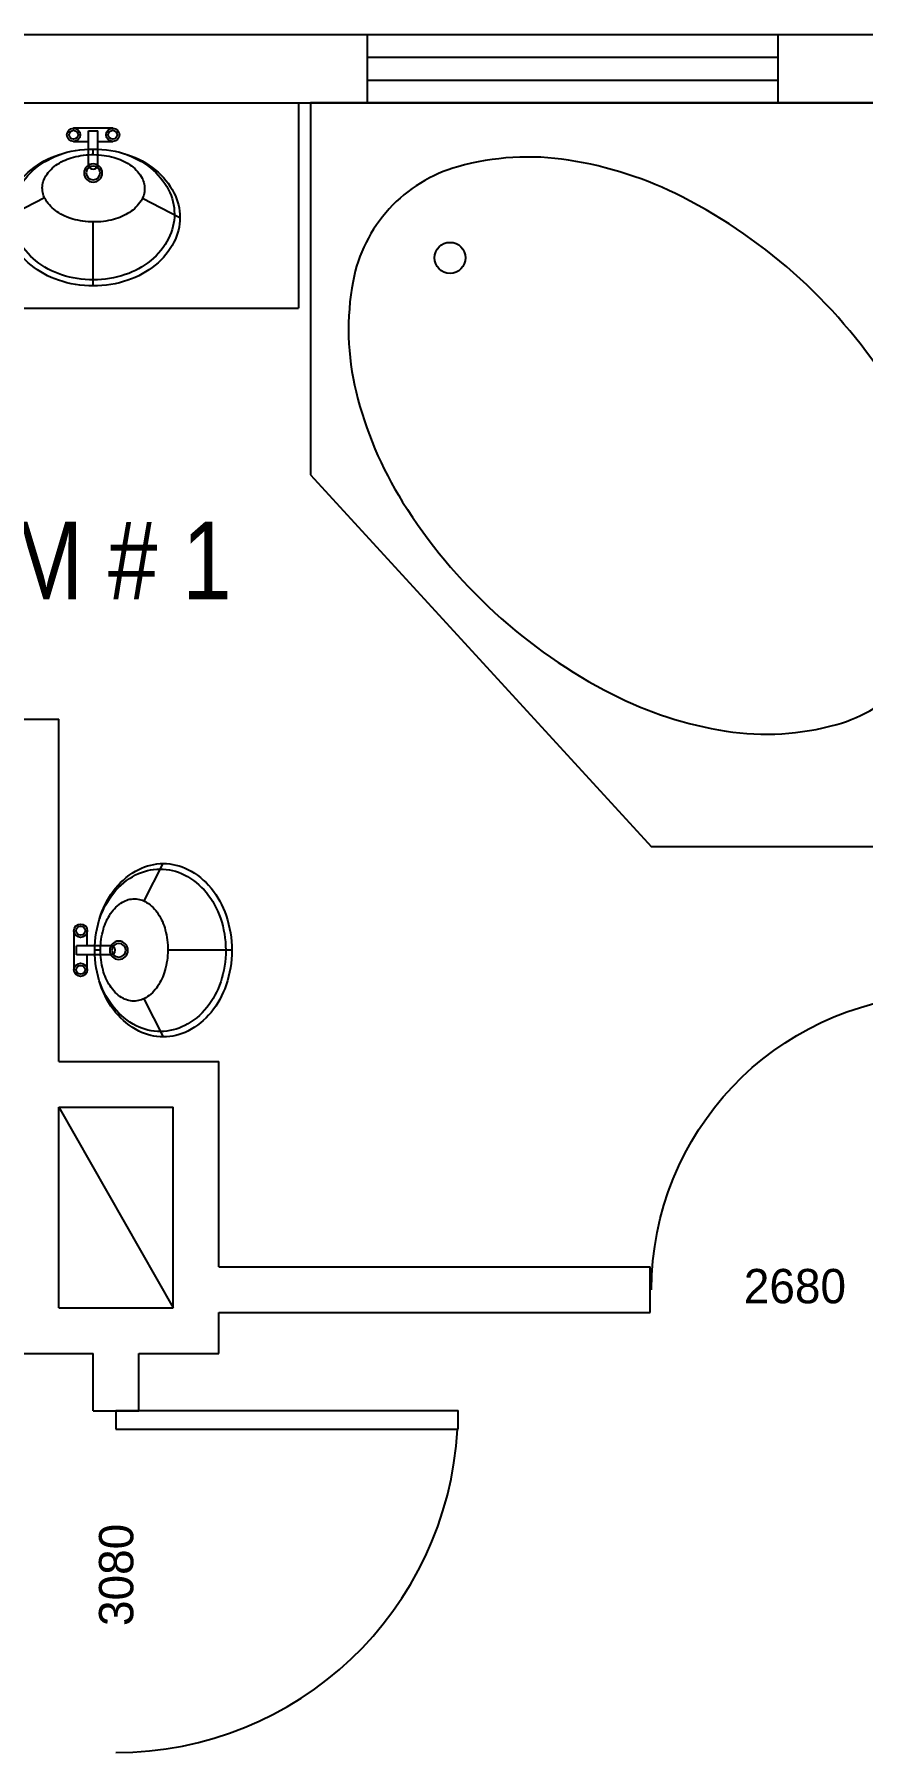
# Model space of a CAD drawing. Header units: inches. Extents: x -1842 to 12195, y -2228 to 2193.
# Drawn here: x 2306.8 to 2379.4, y 1007.2 to 1157.8 of the extents above; entities that cross this region are included whole.
import ezdxf
from ezdxf.enums import TextEntityAlignment as Align

# ---------------------------------------------------------------- set-up
doc = ezdxf.new("R2010")
doc.units = ezdxf.units.IN
doc.header["$LTSCALE"] = 6
doc.header["$MEASUREMENT"] = 0
for name, color, linetype in [('CABS', 23, 'Continuous'), ('Title Block', 7, 'Continuous'), ('TITLES', 3, 'Continuous'), ('TXT', 4, 'Continuous'), ('windows', 4, 'Continuous')]:
    doc.layers.add(name, color=color, linetype=linetype)
doc.styles.add('HS-DESIGN-TTLB', font='GOTHIC.TTF')
doc.styles.get("Standard").update_dxf_attribs({"font": 'ARIALN.TTF'})

# ---------------------------------------------------------------- blocks, each defined once
blk = doc.blocks.new('A$C5D6C675C')
for p, q in [((0, 1.1), (1.2, 1.1)), ((0, 1.1), (0, 0)), ((1.2, 1.1), (1.2, 0.55)), ((0.6, 0), (1.2, 0.55)), ((0, 0), (0.6, 0))]:
    blk.add_line(p, q)
blk.add_lwpolyline([(0.1712, 0.1268, 0.139889), (0.2876, 0.0686, 0.107118), (0.4663, 0.0735, 0.079812), (0.6439, 0.1486, 0.067459), (0.8218, 0.2967, 0.067459), (0.9539, 0.4868, 0.079812), (1.0133, 0.6702, 0.107118), (1.0027, 0.8487, 0.139889), (0.9345, 0.9596, 0.139889), (0.8181, 1.0178, 0.107118), (0.6394, 1.0129, 0.079812), (0.4618, 0.9378, 0.067459), (0.2839, 0.7897, 0.067459), (0.1518, 0.5996, 0.079812), (0.0924, 0.4162, 0.107118), (0.103, 0.2377, 0.139889)], format="xyb", close=True)
blk.add_circle((0.25, 0.225), 0.025)
blk = doc.blocks.new('P0470039')
at = {"linetype": 'Continuous'}
for p, q in [((0, -0.61339), (0, 0)), ((-5.396179, -5.394092), (-9.5, -7.5)), ((5.322319, -5.35619), (9.5, -7.5)), ((0, -15), (0, -7.994521))]:
    blk.add_line(p, q, dxfattribs=at)
for points in [[(9.5, -7.5, 0.118506), (8.852327, -4.805722, 0.104654), (6.80398, -2.274646, 0.089615), (3.801003, -0.621924, 0.08127), (0, 0, 0.08127), (-3.801003, -0.621924, 0.089615), (-6.80398, -2.274646, 0.104654), (-8.852327, -4.805722, 0.118506), (-9.5, -7.5, 0.118506), (-8.852327, -10.194278, 0.104654), (-6.80398, -12.725354, 0.089615), (-3.801003, -14.378076, 0.08127), (0, -15, 0.08127), (3.801003, -14.378076, 0.089615), (6.80398, -12.725354, 0.104654), (8.852327, -10.194278, 0.118506)], [(0, -7.994521, 0.066698), (2.228047, -7.675818, 0.0792), (3.951416, -6.878456, 0.107151), (5.1993, -5.580919, 0.14125), (5.56895, -4.25438, 0.14125), (5.175802, -2.934614, 0.107151), (3.905073, -1.659441, 0.0792), (2.167817, -0.892807, 0.066698), (-0.065538, -0.613719, 0.066698), (-2.293584, -0.932422, 0.0792), (-4.016953, -1.729784, 0.107151), (-5.264838, -3.027321, 0.14125), (-5.634488, -4.35386, 0.14125), (-5.24134, -5.673626, 0.107151), (-3.970611, -6.948799, 0.0792), (-2.233355, -7.715433, 0.066698)]]:
    blk.add_lwpolyline(points, format="xyb", close=True, dxfattribs=at)
for radius in [1, 0.75]:
    blk.add_circle((0, -2.625), radius, dxfattribs=at)
for centre, radius, start, end in [((-0.632896, -9.107886), 9.026467, 108.265523, 128.679582), ((0.618746, -9.112425), 9.026467, 50.904831, 71.31889), ((-1.589253, -7.913284), 7.496208, 128.679582, 152.608443), ((1.583743, -7.924791), 7.496208, 26.975969, 50.904831), ((-3.065811, -7.148185), 5.833199, 152.608443, 179.792206), ((3.065811, -7.170423), 5.833199, 359.792206, 26.975969), ((-3.065811, -7.148185), 5.833199, 179.792206, 206.975969), ((3.065811, -7.170423), 5.833199, 332.608443, 359.792206), ((-1.583743, -6.393816), 7.496208, 206.975969, 230.904831), ((1.589253, -6.405324), 7.496208, 308.679582, 332.608443), ((-0.618746, -5.206183), 9.026467, 230.904831, 251.31889), ((0.632896, -5.210722), 9.026467, 288.265523, 308.679582), ((0.013869, -3.335173), 11.001532, 251.31889, 269.792206), ((0.013869, -3.335173), 11.001532, 269.792206, 288.265523)]:
    blk.add_arc(centre, radius, start, end, dxfattribs=at)
for tag, flags, p in [('ASCATNO', 1, (0, -2.25)), ('ASID', 3, (0, -1.5)), ('ASCOLOR', 1, (0, -3.75)), ('ASNAME', 1, (0, -3))]:
    blk.add_attdef(tag, text='', height=0.5, dxfattribs=dict(flags=flags)).set_placement(p, align=Align.CENTER)
blk = doc.blocks.new('door')
at = {"layer": 'windows'}
for p, q in [((9950.29, 7178.88), (9948.56, 7178.88)), ((9948.56, 7178.88), (9948.56, 7146.97)), ((9950.29, 7178.88), (9948.56, 7178.88)), ((9950.29, 7178.88), (9950.29, 7146.97)), ((9948.56, 7146.97), (9950.29, 7146.97))]:
    blk.add_line(p, q, dxfattribs=at)
blk.add_arc((9950.29, 7178.88), 31.9, 180, 266.8995, dxfattribs=at)

msp = doc.modelspace()

# ---------------------------------------------------------------- linework, layer by layer
at = {"layer": 'CABS'}
for p, q in [((2329.9554296, 1151.796174), (2329.9554296, 1133.796174)), ((2313.6711551, 1149.5789135), (2310.239704, 1149.5789135)), ((2313.6711551, 1149.5789135), (2310.239704, 1149.5789135)), ((2311.5558296, 1146.3751559), (2311.5558296, 1149.3548867)), ((2311.5558296, 1149.3548867), (2312.3550296, 1149.3548867)), ((2311.5558296, 1146.3751559), (2311.5558296, 1149.3548867)), ((2311.5558296, 1146.3751559), (2311.5558296, 1149.3548867)), ((2311.5558296, 1146.3751559), (2311.5558296, 1149.3548867)), ((2311.5558296, 1149.3548867), (2312.3550296, 1149.3548867)), ((2311.5558296, 1146.3751559), (2311.5558296, 1149.3548867)), ((2311.5558296, 1146.3751559), (2311.5558296, 1149.3548867)), ((2312.3550296, 1146.3751559), (2312.3550296, 1149.3548867)), ((2312.3550296, 1146.3751559), (2312.3550296, 1149.3548867)), ((2312.3550296, 1146.3751559), (2312.3550296, 1149.3548867)), ((2312.3550296, 1146.3751559), (2312.3550296, 1149.3548867)), ((2312.3550296, 1146.3751559), (2312.3550296, 1149.3548867)), ((2312.3550296, 1146.3751559), (2312.3550296, 1149.3548867)), ((2310.239704, 1148.411239), (2311.5558296, 1148.411239)), ((2310.239704, 1148.411239), (2311.5558296, 1148.411239)), ((2312.3550296, 1148.411239), (2313.6711551, 1148.411239)), ((2312.3550296, 1148.411239), (2313.6711551, 1148.411239)), ((2293.9554296, 1133.796174), (2329.9554296, 1133.796174)), ((2310.2748115, 1079.2571167), (2310.2748115, 1075.8256656)), ((2310.2748115, 1079.2571167), (2310.2748115, 1075.8256656)), ((2311.442486, 1077.9409911), (2311.442486, 1079.2571167)), ((2311.442486, 1077.9409911), (2311.442486, 1079.2571167)), ((2313.4785691, 1077.9409911), (2310.4988383, 1077.9409911)), ((2310.4988383, 1077.1417911), (2310.4988383, 1077.9409911)), ((2313.4785691, 1077.9409911), (2310.4988383, 1077.9409911)), ((2313.4785691, 1077.9409911), (2310.4988383, 1077.9409911)), ((2313.4785691, 1077.9409911), (2310.4988383, 1077.9409911)), ((2310.4988383, 1077.1417911), (2310.4988383, 1077.9409911)), ((2313.4785691, 1077.9409911), (2310.4988383, 1077.9409911)), ((2313.4785691, 1077.9409911), (2310.4988383, 1077.9409911)), ((2313.4785691, 1077.1417911), (2310.4988383, 1077.1417911)), ((2313.4785691, 1077.1417911), (2310.4988383, 1077.1417911)), ((2313.4785691, 1077.1417911), (2310.4988383, 1077.1417911)), ((2313.4785691, 1077.1417911), (2310.4988383, 1077.1417911)), ((2313.4785691, 1077.1417911), (2310.4988383, 1077.1417911)), ((2313.4785691, 1077.1417911), (2310.4988383, 1077.1417911)), ((2311.442486, 1075.8256656), (2311.442486, 1077.1417911)), ((2311.442486, 1075.8256656), (2311.442486, 1077.1417911))]:
    msp.add_line(p, q, dxfattribs=at)
for centre, radius in [((2310.239704, 1148.9950762), 0.5838373), ((2310.239704, 1148.9950762), 0.5838373), ((2310.239704, 1148.9950762), 0.3925094), ((2310.239704, 1148.9950762), 0.3925094), ((2313.6711551, 1148.9950762), 0.5838373), ((2313.6711551, 1148.9950762), 0.5838373), ((2313.6711551, 1148.9950762), 0.3925094), ((2313.6711551, 1148.9950762), 0.3925094), ((2310.8586488, 1079.2571167), 0.5838373), ((2310.8586488, 1079.2571167), 0.5838373), ((2310.8586488, 1079.2571167), 0.3925094), ((2310.8586488, 1079.2571167), 0.3925094), ((2310.8586488, 1075.8256656), 0.5838373), ((2310.8586488, 1075.8256656), 0.5838373), ((2310.8586488, 1075.8256656), 0.3925094), ((2310.8586488, 1075.8256656), 0.3925094)]:
    msp.add_circle(centre, radius, dxfattribs=at)
for centre, start, end in [((2311.9554296, 1146.3751559), 180, 0), ((2311.9554296, 1146.3751559), 180, 0), ((2311.9554296, 1146.3751559), 180, 0), ((2311.9554296, 1146.3751559), 180, 0), ((2311.9554296, 1146.3751559), 180, 0), ((2311.9554296, 1146.3751559), 180, 0), ((2313.4785691, 1077.5413911), 270, 90), ((2313.4785691, 1077.5413911), 270, 90), ((2313.4785691, 1077.5413911), 270, 90), ((2313.4785691, 1077.5413911), 270, 90), ((2313.4785691, 1077.5413911), 270, 90), ((2313.4785691, 1077.5413911), 270, 90)]:
    msp.add_arc(centre, 0.3996, start, end, dxfattribs=at)
at = {"layer": 'Title Block'}
for p, q in [((2043.9554296, 1157.796174), (2338.9554296, 1157.796174)), ((2335.9554296, 1157.796174), (2335.9554296, 1151.796174)), ((2338.9554296, 1157.796174), (2394.7554296, 1157.796174)), ((2350.9554296, 1157.796174), (2354.9554296, 1157.796174)), ((2371.9554296, 1157.796174), (2371.9554296, 1151.796174)), ((2049.9554296, 1151.796174), (2338.9554296, 1151.796174)), ((2338.9554296, 1151.796174), (2394.7554296, 1151.796174)), ((2207.9554296, 1097.796174), (2308.9554296, 1097.796174)), ((2308.9554296, 1067.796174), (2308.9554296, 1097.796174)), ((2308.9554296, 1067.796174), (2322.9554296, 1067.796174)), ((2322.9554296, 1049.796174), (2322.9554296, 1067.796174)), ((2308.9554296, 1063.796174), (2318.9554296, 1063.796174)), ((2308.9554296, 1046.196174), (2308.9554296, 1063.796174)), ((2308.9554296, 1063.796174), (2318.9554296, 1046.196174)), ((2318.9554296, 1046.196174), (2318.9554296, 1063.796174)), ((2322.9554296, 1049.796174), (2360.7554296, 1049.796174)), ((2360.7554296, 1045.796174), (2360.7554296, 1049.796174)), ((2308.9554296, 1046.196174), (2318.9554296, 1046.196174)), ((2322.9554296, 1045.796174), (2360.7554296, 1045.796174)), ((2322.9554296, 1042.196174), (2322.9554296, 1045.796174)), ((2272.9554296, 1042.196174), (2311.9554296, 1042.196174)), ((2311.9554296, 1037.196174), (2311.9554296, 1042.196174)), ((2315.9554296, 1037.196174), (2315.9554296, 1042.196174)), ((2315.9554296, 1042.196174), (2322.9554296, 1042.196174)), ((2311.9554296, 1037.196174), (2315.9554296, 1037.196174))]:
    msp.add_line(p, q, dxfattribs=at)
at = {"layer": 'TXT'}
for p, q in [((2335.9554296, 1155.796174), (2371.9554296, 1155.796174)), ((2335.9554296, 1153.796174), (2371.9554296, 1153.796174))]:
    msp.add_line(p, q, dxfattribs=at)

# ---------------------------------------------------------------- block references
at = {"layer": 'CABS'}
for name, p, xscale, yscale, zscale, rotation in [('A$C5D6C675C', (2330.9965962, 1151.7961757), 54.32621164492499, 54.32621164492499, 54.32621164492499, 270), ('P0470039', (2312.1027202, 1077.5413911), -0.7999999999999545, 0.7999999999999545, 0.7999999999999545, 90)]:
    msp.add_blockref(name, p, dxfattribs=dict(at, xscale=xscale, yscale=yscale, zscale=zscale, rotation=rotation))
at = {"layer": 'CABS', "xscale": -0.7999999999999545, "yscale": 0.7999999999999545, "zscale": 0.7999999999999545}
msp.add_blockref('P0470039', (2311.9554296, 1147.7510048), dxfattribs=at)
at = {"layer": 'TITLES'}
for p, xscale, yscale, zscale, rotation in [((-5684.8738543, 6871.2685921), -0.8111956009193224, 0.8111956009193224, 0.8111956009193224, 180), ((9056.1647496, -8307.849235), 0.939173425781899, 0.939173425781899, 0.939173425781899, 90.00000000000001)]:
    msp.add_blockref('door', p, dxfattribs=dict(at, xscale=xscale, yscale=yscale, zscale=zscale, rotation=rotation))

# ---------------------------------------------------------------- texts
at = {"insert": (2266.0775627, 1115.096174), "char_height": 6.8007744, "width": 110.476910075, "attachment_point": 1}
msp.add_mtext('\\A1;BATHROOM # 1', dxfattribs=at)
at = {"layer": 'Title Block', "insert": (2368.9638443, 1049.6179293), "char_height": 3.0096, "width": 43.611515527, "attachment_point": 1, "style": 'HS-DESIGN-TTLB'}
msp.add_mtext('2680', dxfattribs=at)
at = {"layer": 'Title Block', "insert": (2312.4618419, 1018.3314319), "char_height": 3.0096, "width": 43.611515527, "attachment_point": 1, "rotation": 90, "style": 'HS-DESIGN-TTLB'}
msp.add_mtext('3080', dxfattribs=at)

doc.saveas('drawing.dxf')
